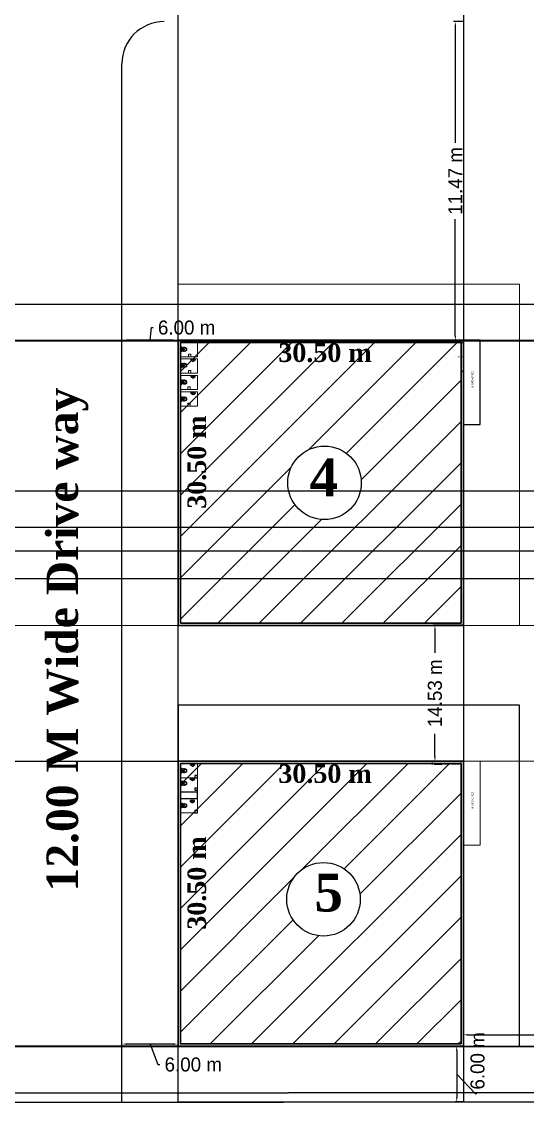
# Model space of a CAD drawing. Header units: metres. Extents: x 0 to 1012, y 0 to 496.
# Drawn here: x 158.6 to 212.7, y 140.7 to 256.3 of the extents above; entities that cross this region are included whole.
import ezdxf

# ---------------------------------------------------------------- set-up
doc = ezdxf.new("R2010")
doc.units = ezdxf.units.M
doc.header["$LTSCALE"] = 3.5
doc.header["$MEASUREMENT"] = 0
doc.layers.get('0').update_dxf_attribs({"linetype": 'CONTINUOUS'})
doc.layers.get('DEFPOINTS').update_dxf_attribs({"linetype": 'CONTINUOUS'})
for name, color, linetype, lineweight in [('AS_AT_SITE', 6, 'CONTINUOUS', 0), ('BLK_3_LVL_0_REAR_SETBACK', 11, 'CONTINUOUS', 0), ('BLK_4_COVERED_AREA', 1, 'CONTINUOUS', 0), ('BLK_4_FLR_0_CARPET_AREA', 1, 'CONTINUOUS', 0), ('BLK_4_FLR_0_WASH', 1, 'CONTINUOUS', 0), ('BLK_4_FLR_0_WATER_CLOSET', 2, 'CONTINUOUS', 0), ('BLK_4_INTERNAL_VEHICULAR_ACCESS', 2, 'CONTINUOUS', 0), ('BLK_4_LVL_0_FRONT_SETBACK', 2, 'CONTINUOUS', 0), ('BLK_4_LVL_0_REAR_SETBACK', 11, 'CONTINUOUS', 0), ('BLK_5_COVERED_AREA', 140, 'CONTINUOUS', 0), ('BLK_5_DA_RAMP_1', 1, 'CONTINUOUS', 0), ('BLK_5_FLR_0_CARPET_AREA', 14, 'CONTINUOUS', 0), ('BLK_5_FLR_0_EXIT_WIDTH_DOOR', 1, 'CONTINUOUS', 0), ('BLK_5_FLR_0_ROOF_AREA', 54, 'CONTINUOUS', 0), ('BLK_5_FLR_0_WATER_CLOSET', 1, 'CONTINUOUS', 0), ('BLK_5_LVL_0_BLDG_FOOT_PRINT', 1, 'CONTINUOUS', 0), ('BLK_5_LVL_0_FRONT_SETBACK', 161, 'CONTINUOUS', 0), ('BLK_5_LVL_0_SIDE_SETBACK1', 161, 'CONTINUOUS', 0)]:
    doc.layers.add(name, color=color, linetype=linetype, lineweight=lineweight)
for name, color, linetype in [('BLK_1_LVL_0_REAR_SETBACK', 11, 'CONTINUOUS'), ('BLK_2_LVL_0_REAR_SETBACK', 11, 'CONTINUOUS'), ('BLK_4_DA_RAMP_1', 117, 'CONTINUOUS'), ('BLK_4_FLR_0_BLT_UP_AREA', 140, 'CONTINUOUS'), ('BLK_4_FLR_0_EXIT_WIDTH_DOOR', 10, 'CONTINUOUS'), ('BLK_4_FLR_0_REGULAR_ROOM_1', 2, 'CONTINUOUS'), ('BLK_4_FLR_0_ROOF_AREA', 2, 'CONTINUOUS'), ('BLK_4_LVL_0_BLDG_FOOT_PRINT', 10, 'CONTINUOUS'), ('BLK_4_LVL_0_SIDE_SETBACK1', 171, 'CONTINUOUS'), ('BLK_4_LVL_0_SIDE_SETBACK2', 102, 'CONTINUOUS'), ('BLK_5_FLR_0_BLT_UP_AREA', 46, 'CONTINUOUS'), ('BLK_5_FLR_0_REGULAR_ROOM_1', 4, 'CONTINUOUS'), ('BLK_5_FLR_0_URINAL', 7, 'CONTINUOUS'), ('BLK_5_FLR_0_WASH', 45, 'CONTINUOUS'), ('BLK_5_INTERNAL_VEHICULAR_ACCESS', 235, 'CONTINUOUS'), ('BLK_5_LVL_0_REAR_SETBACK', 54, 'CONTINUOUS'), ('BLK_5_LVL_0_SIDE_SETBACK2', 2, 'CONTINUOUS'), ('BLK_6_LVL_0_FRONT_SETBACK', 2, 'CONTINUOUS'), ('BLK_7_LVL_0_FRONT_SETBACK', 2, 'CONTINUOUS'), ('BLK_8_LVL_0_FRONT_SETBACK', 2, 'CONTINUOUS'), ('DISTANCE_BLK', 238, 'CONTINUOUS'), ('FURN', 35, 'CONTINUOUS'), ('PLOT_BOUNDARY', 70, 'CONTINUOUS'), ('RWH', 130, 'CONTINUOUS'), ('sanitary', 42, 'CONTINUOUS'), ('SUPER_IMPOSED', 5, 'CONTINUOUS')]:
    doc.layers.add(name, color=color, linetype=linetype)
doc.styles.add('RomanS', font='romans.shx')
doc.dimstyles.get("Standard").update_dxf_attribs({"dimtxt": 0.18, "dimasz": 0.18, "dimexe": 0.18, "dimexo": 0.0625, "dimgap": 0.09, "dimtad": 0, "dimtih": 1, "dimtoh": 1, "dimdec": 4, "dimzin": 0, "dimdsep": 46, "dimtxsty": 'Standard', "dimcen": 0.09, "dimadec": 0, "dimazin": 0, "dimtfac": 1, "dimtdec": 4, "dimtofl": 0, "dimtmove": 0, "dimatfit": 3, "dimfxl": 0, "dimtolj": 1, "dimtzin": 0, "dimarcsym": 0})

# ---------------------------------------------------------------- blocks, each defined once
blk = doc.blocks.new('*D188')
at = {"color": 0, "lineweight": -2}
for p, q in [((169.31, 146.73), (169.31, 147.08)), ((174.81, 146.9), (169.81, 146.9)), ((172.31, 146.9), (173.16, 144.71)), ((175.31, 146.73), (175.31, 147.08)), ((173.16, 144.71), (173.34, 144.71))]:
    blk.add_line(p, q, dxfattribs=at)
at = {"color": 0}
for points in [[(169.81, 146.98), (169.81, 146.81), (169.31, 146.9)], [(174.81, 146.98), (174.81, 146.81), (175.31, 146.9)]]:
    blk.add_solid(points, dxfattribs=at)
at = {"layer": 'DEFPOINTS', "color": 0}
for p in [(169.31, 146.9), (169.31, 146.66), (175.31, 146.66)]:
    blk.add_point(p, dxfattribs=at)
at = {"color": 0, "insert": (176.93, 144.71), "char_height": 1.5, "attachment_point": 5}
blk.add_mtext('\\A1;6.00 m ', dxfattribs=at)
blk = doc.blocks.new('*D189')
at = {"color": 0, "lineweight": -2}
for p, q in [((205.75, 146.66), (204.92, 146.66)), ((205.1, 146.16), (205.1, 141.21)), ((205.1, 143.68), (207.06, 141.6)), ((207.06, 141.6), (207.24, 141.6)), ((205.75, 140.71), (204.92, 140.71))]:
    blk.add_line(p, q, dxfattribs=at)
at = {"color": 0}
for points in [[(205.02, 146.16), (205.19, 146.16), (205.1, 146.66)], [(205.02, 141.21), (205.19, 141.21), (205.1, 140.71)]]:
    blk.add_solid(points, dxfattribs=at)
at = {"layer": 'DEFPOINTS', "color": 0}
for p in [(205.81, 146.66), (205.1, 140.71), (205.81, 140.71)]:
    blk.add_point(p, dxfattribs=at)
at = {"color": 0, "insert": (207.33, 145.1), "char_height": 1.5, "attachment_point": 5, "rotation": 90}
blk.add_mtext('\\A1;6.00 m', dxfattribs=at)
blk = doc.blocks.new('*D190')
at = {"color": 0, "lineweight": -2}
for p, q in [((205.81, 146.73), (205.81, 148.07)), ((232.31, 146.73), (232.31, 148.07)), ((206.31, 147.89), (214.6, 147.89)), ((231.81, 147.89), (223.53, 147.89))]:
    blk.add_line(p, q, dxfattribs=at)
at = {"color": 0}
for points in [[(206.31, 147.98), (206.31, 147.81), (205.81, 147.89)], [(231.81, 147.98), (231.81, 147.81), (232.31, 147.89)]]:
    blk.add_solid(points, dxfattribs=at)
at = {"layer": 'DEFPOINTS', "color": 0}
for p in [(232.31, 147.89), (205.81, 146.66), (232.31, 146.66)]:
    blk.add_point(p, dxfattribs=at)
at = {"color": 0, "insert": (219.06, 147.89), "char_height": 1.5, "attachment_point": 5}
blk.add_mtext('\\A1;26.50 m', dxfattribs=at)
blk = doc.blocks.new('*D196')
at = {"color": 0, "lineweight": -2}
for p, q in [((205.75, 256.29), (204.77, 256.29)), ((204.95, 255.79), (204.95, 243.33)), ((204.95, 222.7), (204.95, 235.15)), ((205.75, 222.2), (204.77, 222.2))]:
    blk.add_line(p, q, dxfattribs=at)
at = {"color": 0}
for points in [[(204.87, 255.79), (205.04, 255.79), (204.95, 256.29)], [(204.87, 222.7), (205.04, 222.7), (204.95, 222.2)]]:
    blk.add_solid(points, dxfattribs=at)
at = {"layer": 'DEFPOINTS', "color": 0}
for p in [(204.95, 256.29), (205.81, 256.29), (205.81, 222.2)]:
    blk.add_point(p, dxfattribs=at)
at = {"color": 0, "insert": (204.95, 239.24), "char_height": 1.5, "attachment_point": 5, "rotation": 90}
blk.add_mtext('\\A1;11.47 m', dxfattribs=at)
blk = doc.blocks.new('*D197')
at = {"color": 0, "lineweight": -2}
for p, q in [((172.31, 222.2), (172.45, 223.55)), ((172.45, 223.55), (172.63, 223.55)), ((169.31, 222.26), (169.31, 222.38)), ((174.81, 222.2), (169.81, 222.2)), ((175.31, 222.26), (175.31, 222.38))]:
    blk.add_line(p, q, dxfattribs=at)
at = {"color": 0}
for points in [[(169.81, 222.28), (169.81, 222.11), (169.31, 222.2)], [(174.81, 222.28), (174.81, 222.11), (175.31, 222.2)]]:
    blk.add_solid(points, dxfattribs=at)
at = {"layer": 'DEFPOINTS', "color": 0}
for p in [(169.31, 222.2), (169.31, 222.2), (175.31, 222.2)]:
    blk.add_point(p, dxfattribs=at)
at = {"color": 0, "insert": (176.22, 223.55), "char_height": 1.5, "attachment_point": 5}
blk.add_mtext('\\A1;6.00 m', dxfattribs=at)
blk = doc.blocks.new('*D198')
at = {"color": 0, "lineweight": -2}
for p, q in [((205.75, 191.7), (202.59, 191.7)), ((202.77, 191.2), (202.77, 188.77)), ((202.77, 177.66), (202.77, 180.09)), ((205.75, 177.16), (202.59, 177.16))]:
    blk.add_line(p, q, dxfattribs=at)
at = {"color": 0}
for points in [[(202.69, 191.2), (202.86, 191.2), (202.77, 191.7)], [(202.69, 177.66), (202.86, 177.66), (202.77, 177.16)]]:
    blk.add_solid(points, dxfattribs=at)
at = {"layer": 'DEFPOINTS', "color": 0}
for p in [(205.81, 191.7), (202.77, 177.16), (205.81, 177.16)]:
    blk.add_point(p, dxfattribs=at)
at = {"color": 0, "insert": (202.77, 184.43), "char_height": 1.5, "attachment_point": 5, "rotation": 90}
blk.add_mtext('\\A1;14.53 m', dxfattribs=at)
blk = doc.blocks.new('EWC1')
at = {"layer": 'sanitary'}
for p, q in [((-225, 19), (-225, 106)), ((205, 0), (-205, 0)), ((142, 179), (-142, 179)), ((134, 281), (-138, 281)), ((-51, 179), (-51, 141)), ((51, 179), (51, 141)), ((225, 19), (225, 106))]:
    blk.add_line(p, q, dxfattribs=at)
blk.add_circle((1, 346), 51.1, dxfattribs=at)
for centre, radius, start, end in [((-208, 110), 46.9, 26.49391, 159.61924), ((-218, 104), 40.7, 36.80119, 146.66254), ((-205, 106), 19.2, 99.04651, 180), ((-205, 19), 19.2, 180, 270), ((0, -1184), 1326, 80.95349, 99.04651), ((201, 369), 402, 139.22663, 206.51097), ((211, 365), 374, 139.99909, 190.53839), ((-142, 198), 19.2, 207.70762, 270), ((-138, 300), 19.2, 191.16611, 270), ((-4, 540), 134, 42.67226, 137.32774), ((-4, 540), 96.2, 42.67226, 137.32774), ((-231, 356), 388, 351.27415, 40.00869), ((-220, 360), 416, 335.87402, 40.77042), ((134, 300), 19.2, 270, 350.77157), ((142, 198), 19.2, 270, 334.78986), ((205, 19), 19.2, 270, 0), ((205, 106), 19.2, 0, 80.95349)]:
    blk.add_arc(centre, radius, start, end, dxfattribs=at)
blk = doc.blocks.new('UR1')
at = {"layer": 'sanitary', "color": 56, "linetype": 'Continuous'}
for p, q in [((0, -231), (0, 231)), ((153, 231), (0, 231)), ((107, -186), (107, 185)), ((107, 185), (159, 185)), ((159, 138), (246, 63)), ((153, -231), (0, -231)), ((159, -186), (107, -186)), ((159, -138), (246, -63))]:
    blk.add_line(p, q, dxfattribs=at)
for points in [[(159, 186, 0.7551923), (159, 138)], [(159, 186, 0.8727624), (153, 231)], [(247, -63, 0.5703641), (247, 63)], [(159, -138, 0.7551923), (159, -185)], [(153, -231, 0.8727624), (159, -185)]]:
    blk.add_lwpolyline(points, format="xyb", dxfattribs=at)
blk = doc.blocks.new('*D98')
at = {"layer": 'BLK_4_FLR_0_EXIT_WIDTH_DOOR', "color": 0, "lineweight": -2}
for p, q in [((205.51, 221.95), (205.74, 221.95)), ((205.56, 221.77), (205.56, 220.6)), ((205.56, 219.08), (205.56, 220.24)), ((205.51, 218.9), (205.74, 218.9))]:
    blk.add_line(p, q, dxfattribs=at)
at = {"layer": 'BLK_4_FLR_0_EXIT_WIDTH_DOOR', "color": 0}
for points in [[(205.53, 221.77), (205.59, 221.77), (205.56, 221.95)], [(205.53, 219.08), (205.59, 219.08), (205.56, 218.9)]]:
    blk.add_solid(points, dxfattribs=at)
at = {"layer": 'DEFPOINTS', "color": 0}
for p in [(205.45, 221.95), (205.56, 221.95), (205.44, 218.9)]:
    blk.add_point(p, dxfattribs=at)
at = {"layer": 'BLK_4_FLR_0_EXIT_WIDTH_DOOR', "color": 0, "lineweight": 30, "insert": (205.56, 220.42), "char_height": 0.18, "attachment_point": 5}
blk.add_mtext('\\A1;3.0500', dxfattribs=at)
blk = doc.blocks.new('*D99')
at = {"layer": 'BLK_5_FLR_0_EXIT_WIDTH_DOOR', "color": 0, "lineweight": -2}
for p, q in [((202.51, 176.8), (202.51, 177.03)), ((205.56, 176.8), (205.56, 177.03)), ((202.69, 176.85), (203.54, 176.85)), ((205.38, 176.85), (204.53, 176.85))]:
    blk.add_line(p, q, dxfattribs=at)
at = {"layer": 'BLK_5_FLR_0_EXIT_WIDTH_DOOR', "color": 0}
for points in [[(202.69, 176.88), (202.69, 176.82), (202.51, 176.85)], [(205.38, 176.88), (205.38, 176.82), (205.56, 176.85)]]:
    blk.add_solid(points, dxfattribs=at)
at = {"layer": 'DEFPOINTS', "color": 0}
for p in [(202.51, 176.85), (202.51, 176.74), (205.56, 176.73)]:
    blk.add_point(p, dxfattribs=at)
at = {"layer": 'BLK_5_FLR_0_EXIT_WIDTH_DOOR', "color": 0, "lineweight": 30, "insert": (204.04, 176.85), "char_height": 0.18, "attachment_point": 5}
blk.add_mtext('\\A1;3.0500', dxfattribs=at)

msp = doc.modelspace()

# ---------------------------------------------------------------- hatches: boundary and pattern name
h = msp.add_hatch()
h.set_pattern_fill('ANSI31', color=256, scale=25)
h.set_pattern_definition([(45, (-32481.372, 46996.546), (-2.20970869, 2.20970869), [])])
h.paths.add_polyline_path([(65.29074, 225.83359), (43.25074, 225.83359), (43.25074, 206.29359), (65.29074, 206.29359)])
h.paths.add_polyline_path([(87.56074, 225.83359), (65.52074, 225.83359), (65.52074, 206.29359), (87.56074, 206.29359)])
h.paths.add_polyline_path([(109.83074, 225.83359), (87.79074, 225.83359), (87.79074, 206.29359), (109.83074, 206.29359)])
h.paths.add_polyline_path([(127.60074, 225.83359), (110.06074, 225.83359), (110.06074, 206.29359), (127.60074, 206.29359)])
h.paths.add_polyline_path([(108.79074, 196.43359), (89.25074, 196.43359), (89.25074, 146.89359), (108.79074, 146.89359)])
h.paths.add_polyline_path([(133.56074, 196.43359), (109.02074, 196.43359), (109.02074, 146.89359), (133.56074, 146.89359)])
h.paths.add_polyline_path([(82.79074, 199.43359), (43.25074, 199.43359), (43.25074, 146.89359), (82.79074, 146.89359)])
h.paths.add_polyline_path([(151.08074, 183.43359), (133.79074, 183.43359), (133.79074, 146.89359), (151.08074, 146.89359)])
h.paths.add_polyline_path([(205.56074, 176.91359), (175.56074, 176.91359), (175.56074, 146.91359), (205.56074, 146.91359)])
h.paths.add_polyline_path([(194.79089, 162.39216, -1), (186.92475, 162.39216, -1)], flags=16)
h.paths.add_polyline_path([(194.89677, 206.94592, 1), (187.03063, 206.94592, 1)], flags=0)
h.paths.add_polyline_path([(251.49364, 161.91359, 1), (243.62751, 161.91359, 1)])
h.paths.add_polyline_path([(205.56074, 221.94592), (175.56074, 221.94592), (175.56074, 191.94592), (205.56074, 191.94592)])
h.paths.add_polyline_path([(187.03063, 206.94592, -1), (194.89677, 206.94592, -1)], flags=16)
h.paths.add_polyline_path([(79.01667, 210.97474), (88.36145, 210.97474), (88.36145, 219.63219), (79.01667, 219.63219)], flags=9)
h.paths.add_polyline_path([(115.20222, 168.08005), (124.547, 168.08005), (124.547, 176.7375), (115.20222, 176.7375)], flags=24)
h.paths.add_polyline_path([(58.94731, 172.18605), (67.96159, 172.18605), (67.96159, 180.8435), (58.94731, 180.8435)], flags=24)
h.paths.add_polyline_path([(188.66768, 158.78081), (193.68666, 158.78081), (193.68666, 167.43826), (188.66768, 167.43826)], flags=24)
h.paths.add_polyline_path([(188.20438, 203.17902), (193.22337, 203.17902), (193.22337, 211.83648), (188.20438, 211.83648)], flags=24)
h.paths.add_polyline_path([(245.26368, 157.63635), (250.28266, 157.63635), (250.28266, 166.2938), (245.26368, 166.2938)], flags=9)

# ---------------------------------------------------------------- linework, layer by layer
msp.add_line((169.31074, 140.69592), (169.31074, 251.7867))
for points in [[(40.02074, 140.66359), (37.98413, 299.42752), (35.58691, 335.9418), (52.6248, 367.42752), (120.26985, 360.52046), (151.33301, 366.32043), (151.38456, 374.32027), (352.92434, 369.39324), (373.78769, 333.6346), (433.60564, 333.6346), (433.60564, 327.6346), (513.08975, 298.48862), (504.54089, 226.99794), (513.31961, 227.6095), (527.23118, 217.49474), (479.65809, 140.7735), (40.02074, 140.66359)], [(205.81074, 191.69592), (175.31074, 191.69592), (175.31074, 222.19592), (205.81074, 222.19592)], [(205.81074, 191.69592), (175.31074, 191.69592), (175.31074, 222.19592), (205.81074, 222.19592)], [(205.56074, 191.94592), (175.56074, 191.94592), (175.56074, 221.94592), (205.56074, 221.94592)], [(205.81074, 146.66359), (175.31074, 146.66359), (175.31074, 177.16359), (205.81074, 177.16359)], [(205.81074, 146.66359), (175.31074, 146.66359), (175.31074, 177.16359), (205.81074, 177.16359)], [(205.56074, 146.91359), (175.56074, 146.91359), (175.56074, 176.91359), (205.56074, 176.91359)]]:
    msp.add_lwpolyline(points, close=True)
for points in [[(503.5253, 226.92719), (504.54089, 226.99794), (513.31961, 227.6095), (527.23118, 217.49474), (479.65809, 140.7735), (40.02074, 140.66359), (37.98413, 299.42752), (35.58691, 335.9418), (52.6248, 367.42752), (120.26985, 360.52046), (151.33301, 366.32043), (151.38456, 374.32027), (352.92434, 369.39324), (373.78769, 333.6346), (433.60564, 333.6346), (433.60564, 327.6346), (513.08975, 298.48862), (510.18508, 298.48862), (432.60564, 326.93618), (432.60564, 332.6346), (373.21337, 332.6346), (352.34189, 368.40718)], [(503.5253, 226.92719), (503.40442, 225.91634), (513.02597, 226.58662), (525.89175, 217.23223), (479.10143, 141.77336), (41.00799, 141.66384), (38.98371, 299.46672), (36.60365, 335.71953), (53.18682, 366.36493), (120.31168, 359.51099), (152.32767, 365.48887), (152.37798, 373.29568), (352.34189, 368.40718), (373.21337, 332.6346), (432.60564, 332.6346), (432.60564, 326.93618), (510.18508, 298.48862)], [(352.34189, 368.40718), (152.37798, 373.29568), (152.32767, 365.48887), (120.31168, 359.51099), (53.18682, 366.36493), (36.60365, 335.71953), (38.98371, 299.46672), (41.00799, 141.66384), (479.10143, 141.77336), (525.89175, 217.23223), (513.02597, 226.58662), (503.40442, 225.91634), (503.5253, 226.92719), (504.54089, 226.99794)]]:
    msp.add_lwpolyline(points)
for centre in [(190.9637, 206.94592), (190.85782, 162.39216)]:
    msp.add_circle(centre, 3.93307)
msp.add_arc((173.81074, 251.7867), 4.5, 90, 180)
at = {"layer": 'AS_AT_SITE', "color": 6, "ltscale": 0.5}
msp.add_lwpolyline([(35.58691, 335.9418), (52.6248, 367.42752), (120.26985, 360.52046), (151.33301, 366.32043), (151.38456, 374.32027), (352.92434, 369.39324), (373.78769, 333.6346), (433.60564, 333.6346), (433.60564, 327.6346), (513.08975, 298.48862), (504.54089, 226.99794), (513.31961, 227.6095), (527.23118, 217.49474), (479.65809, 140.7735), (40.02074, 140.66359), (37.98413, 299.42752), (35.58691, 335.9418)], close=True, dxfattribs=at)
at = {"layer": 'BLK_1_LVL_0_REAR_SETBACK', "color": 11, "ltscale": 400}
msp.add_lwpolyline([(322.31074, 222.11397), (38.9759, 222.11397), (39.94415, 146.63397), (322.31074, 146.63397), (322.31074, 222.11397)], close=True, dxfattribs=at)
at = {"layer": 'BLK_2_LVL_0_REAR_SETBACK', "color": 11, "ltscale": 400}
msp.add_lwpolyline([(272.31074, 202.16359), (39.23182, 202.16359), (39.94377, 146.66359), (272.31074, 146.66359), (272.31074, 202.16359)], close=True, dxfattribs=at)
at = {"layer": 'BLK_3_LVL_0_REAR_SETBACK', "ltscale": 400}
msp.add_lwpolyline([(232.31058, 146.66359), (39.94377, 146.66359), (39.55252, 177.16359), (232.31058, 177.16359), (232.31058, 146.66359)], close=True, dxfattribs=at)
at = {"layer": 'BLK_4_COVERED_AREA', "color": 140, "ltscale": 400}
msp.add_lwpolyline([(175.31074, 222.19592), (205.81074, 222.19592), (205.81074, 191.69592), (175.31074, 191.69592)], close=True, dxfattribs=at)
at = {"layer": 'BLK_4_DA_RAMP_1', "color": 1}
msp.add_lwpolyline([(207.61074, 222.19592), (205.81074, 222.19592), (205.81074, 213.19592), (207.61074, 213.19592)], close=True, dxfattribs=at)
at = {"layer": 'BLK_4_FLR_0_BLT_UP_AREA', "color": 45, "lineweight": 30, "ltscale": 400}
msp.add_lwpolyline([(175.31074, 222.19592), (205.81074, 222.19592), (205.81074, 191.69592), (175.31074, 191.69592)], close=True, dxfattribs=at)
at = {"layer": 'BLK_4_FLR_0_CARPET_AREA', "color": 45, "lineweight": 30, "ltscale": 400}
msp.add_lwpolyline([(205.56074, 191.94592), (175.56074, 191.94592), (175.56074, 221.94592), (205.56074, 221.94592)], close=True, dxfattribs=at)
at = {"layer": 'BLK_4_FLR_0_REGULAR_ROOM_1', "color": 4, "ltscale": 400}
msp.add_lwpolyline([(205.56074, 191.94592), (175.56074, 191.94592), (175.56074, 221.94592), (205.56074, 221.94592)], close=True, dxfattribs=at)
at = {"layer": 'BLK_4_FLR_0_ROOF_AREA', "color": 54, "ltscale": 400}
msp.add_lwpolyline([(175.31074, 222.19592), (205.81074, 222.19592), (205.81074, 191.69592), (175.31074, 191.69592)], close=True, dxfattribs=at)
at = {"layer": 'BLK_4_FLR_0_WASH', "color": 60}
for points in [[(176.67059, 220.42043), (176.67059, 220.72043), (176.4256, 220.72043), (176.4256, 220.42043)], [(176.67059, 218.66909), (176.67059, 218.96909), (176.4256, 218.96909), (176.4256, 218.66909)], [(176.59769, 216.91638), (176.59769, 217.21638), (176.3527, 217.21638), (176.3527, 216.91638)], [(176.59769, 215.16366), (176.59769, 215.46366), (176.3527, 215.46366), (176.3527, 215.16366)]]:
    msp.add_lwpolyline(points, close=True, dxfattribs=at)
at = {"layer": 'BLK_4_FLR_0_WATER_CLOSET', "color": 1, "ltscale": 400}
msp.add_lwpolyline([(175.56074, 221.94453), (177.38966, 221.94453), (177.38966, 220.42043), (175.56074, 220.42043)], close=True, dxfattribs=at)
at = {"layer": 'BLK_4_FLR_0_WATER_CLOSET', "color": 213, "ltscale": 400}
for points in [[(175.55935, 220.1932), (177.38828, 220.1932), (177.38828, 218.66909), (175.55935, 218.66909)], [(175.56074, 216.68776), (177.38966, 216.68776), (177.38966, 215.16366), (175.56074, 215.16366)]]:
    msp.add_lwpolyline(points, close=True, dxfattribs=at)
at = {"layer": 'BLK_4_FLR_0_WATER_CLOSET', "color": 2, "ltscale": 400}
msp.add_lwpolyline([(175.56074, 218.44048), (177.38966, 218.44048), (177.38966, 216.91638), (175.56074, 216.91638)], close=True, dxfattribs=at)
at = {"layer": 'BLK_4_INTERNAL_VEHICULAR_ACCESS', "ltscale": 400}
msp.add_lwpolyline([(205.81074, 191.69592), (211.81074, 191.69592), (211.81074, 222.19592), (211.81074, 228.19592), (175.31074, 228.19592), (175.31074, 222.19592), (205.81074, 222.19592), (205.81074, 191.69592)], close=True, dxfattribs=at)
at = {"layer": 'BLK_4_LVL_0_BLDG_FOOT_PRINT'}
msp.add_lwpolyline([(175.31074, 222.19592), (205.81074, 222.19592), (205.81074, 191.69592), (175.31074, 191.69592)], close=True, dxfattribs=at)
at = {"layer": 'BLK_4_LVL_0_FRONT_SETBACK', "color": 2, "ltscale": 400}
msp.add_lwpolyline([(205.81074, 222.19592), (520.76531, 222.19592), (527.23118, 217.49474), (511.23391, 191.69592), (205.81074, 191.69592), (205.81074, 222.19592)], close=True, dxfattribs=at)
at = {"layer": 'BLK_4_LVL_0_REAR_SETBACK', "color": 11, "ltscale": 400}
msp.add_lwpolyline([(175.31074, 191.69592), (39.3661, 191.69592), (38.97485, 222.19592), (175.31074, 222.19592), (175.31074, 191.69592)], close=True, dxfattribs=at)
at = {"layer": 'BLK_4_LVL_0_SIDE_SETBACK1', "color": 171, "ltscale": 400}
msp.add_lwpolyline([(175.31074, 191.69592), (205.81074, 191.69592), (205.81074, 140.70504), (175.31074, 140.69742), (175.31074, 191.69592)], close=True, dxfattribs=at)
at = {"layer": 'BLK_4_LVL_0_SIDE_SETBACK2', "color": 102, "ltscale": 400}
msp.add_lwpolyline([(175.31074, 222.19592), (175.33731, 373.7347), (205.81074, 372.98972), (205.81074, 222.19592), (175.31074, 222.19592)], close=True, dxfattribs=at)
at = {"layer": 'BLK_5_COVERED_AREA', "color": 140}
msp.add_lwpolyline([(205.81074, 146.66359), (175.31074, 146.66359), (175.31074, 177.16359), (205.81074, 177.16359)], close=True, dxfattribs=at)
at = {"layer": 'BLK_5_DA_RAMP_1', "color": 1}
msp.add_lwpolyline([(207.61074, 177.16359), (205.81074, 177.16359), (205.81074, 168.16359), (207.61074, 168.16359)], close=True, dxfattribs=at)
at = {"layer": 'BLK_5_FLR_0_BLT_UP_AREA', "color": 45, "lineweight": 30}
msp.add_lwpolyline([(205.81074, 146.66359), (175.31074, 146.66359), (175.31074, 177.16359), (205.81074, 177.16359)], close=True, dxfattribs=at)
at = {"layer": 'BLK_5_FLR_0_CARPET_AREA', "color": 45, "lineweight": 30}
msp.add_lwpolyline([(205.56074, 146.91359), (175.56074, 146.91359), (175.56074, 176.91359), (205.56074, 176.91359)], close=True, dxfattribs=at)
at = {"layer": 'BLK_5_FLR_0_REGULAR_ROOM_1', "color": 4}
msp.add_lwpolyline([(205.56074, 146.91359), (175.56074, 146.91359), (175.56074, 176.91359), (205.56074, 176.91359)], close=True, dxfattribs=at)
at = {"layer": 'BLK_5_FLR_0_ROOF_AREA', "color": 54, "lineweight": 30}
msp.add_lwpolyline([(205.81074, 146.66359), (175.31074, 146.66359), (175.31074, 177.16359), (205.81074, 177.16359)], close=True, dxfattribs=at)
at = {"layer": 'BLK_5_FLR_0_URINAL', "color": 235, "ltscale": 400}
msp.add_lwpolyline([(175.56074, 173.86539), (175.56074, 173.17649), (177.38966, 173.17649), (177.38966, 173.86539)], close=True, dxfattribs=at)
at = {"layer": 'BLK_5_FLR_0_WASH', "color": 60}
for points in [[(177.08966, 175.38949), (177.38966, 175.38949), (177.38966, 175.63448), (177.08966, 175.63448)], [(177.08966, 174.04909), (177.38966, 174.04909), (177.38966, 174.29408), (177.08966, 174.29408)], [(177.08966, 171.65738), (177.38966, 171.65738), (177.38966, 171.90238), (177.08966, 171.90238)]]:
    msp.add_lwpolyline(points, close=True, dxfattribs=at)
at = {"layer": 'BLK_5_FLR_0_WATER_CLOSET', "color": 213, "ltscale": 400}
msp.add_lwpolyline([(177.38966, 176.91359), (177.38966, 175.38949), (175.56074, 175.38949), (175.56074, 176.91359)], close=True, dxfattribs=at)
at = {"layer": 'BLK_5_FLR_0_WATER_CLOSET', "color": 2, "ltscale": 400}
msp.add_lwpolyline([(175.56074, 173.86539), (175.56074, 175.38949), (177.38966, 175.38949), (177.38966, 173.86539)], close=True, dxfattribs=at)
at = {"layer": 'BLK_5_FLR_0_WATER_CLOSET', "color": 1, "ltscale": 400}
msp.add_lwpolyline([(177.38966, 173.17649), (177.38966, 171.65239), (175.56074, 171.65239), (175.56074, 173.17649)], close=True, dxfattribs=at)
at = {"layer": 'BLK_5_INTERNAL_VEHICULAR_ACCESS', "ltscale": 400}
msp.add_lwpolyline([(205.81074, 146.66359), (211.81074, 146.66359), (211.81074, 177.16359), (211.81074, 183.16359), (175.31074, 183.16359), (175.31074, 177.16359), (205.81074, 177.16359), (205.81074, 146.66359)], close=True, dxfattribs=at)
at = {"layer": 'BLK_5_LVL_0_BLDG_FOOT_PRINT'}
msp.add_lwpolyline([(175.31074, 177.16359), (205.81074, 177.16359), (205.81074, 146.66359), (175.31074, 146.66359)], close=True, dxfattribs=at)
at = {"layer": 'BLK_5_LVL_0_FRONT_SETBACK', "color": 2, "ltscale": 400}
msp.add_lwpolyline([(262.81058, 177.16359), (502.22275, 177.16359), (483.3104, 146.66359), (205.81074, 146.66359), (205.81074, 177.16359)], close=True, dxfattribs=at)
at = {"layer": 'BLK_5_LVL_0_REAR_SETBACK', "color": 11}
msp.add_lwpolyline([(39.55252, 177.16359), (175.31074, 177.16359), (175.31074, 146.66359), (39.94377, 146.66359), (39.55252, 177.16359)], close=True, dxfattribs=at)
at = {"layer": 'BLK_5_LVL_0_SIDE_SETBACK1', "color": 171, "ltscale": 400}
msp.add_lwpolyline([(175.31074, 146.66359), (175.31223, 140.69742), (205.81074, 140.70504), (205.81074, 146.66359), (175.31074, 146.66359)], close=True, dxfattribs=at)
at = {"layer": 'BLK_5_LVL_0_SIDE_SETBACK2', "color": 102, "ltscale": 400}
msp.add_lwpolyline([(175.31074, 177.16359), (175.31074, 373.73535), (205.81074, 372.98972), (205.81074, 177.16359), (175.31074, 177.16359)], close=True, dxfattribs=at)
at = {"layer": 'BLK_6_LVL_0_FRONT_SETBACK', "color": 2}
msp.add_lwpolyline([(135.04074, 196.66359), (135.04074, 183.66359), (152.56074, 183.66359), (152.56074, 146.66359), (483.3104, 146.66359), (514.31426, 196.66359), (133.79074, 196.66359)], close=True, dxfattribs=at)
at = {"layer": 'BLK_7_LVL_0_FRONT_SETBACK', "color": 2}
msp.add_lwpolyline([(83.02074, 199.66359), (516.17449, 199.66359), (483.29203, 146.63397), (83.02074, 146.66359), (83.02074, 199.66359)], close=True, dxfattribs=at)
at = {"layer": 'BLK_8_LVL_0_FRONT_SETBACK', "color": 2}
msp.add_lwpolyline([(127.83074, 226.06359), (515.44581, 226.06359), (527.23118, 217.49474), (520.14298, 206.06359), (127.83074, 206.06359), (127.83074, 226.06359)], close=True, dxfattribs=at)
at = {"layer": 'DISTANCE_BLK', "color": 238, "ltscale": 400}
msp.add_lwpolyline([(175.31074, 222.19592), (205.81074, 222.19592), (205.81074, 191.69592), (175.31074, 191.69592)], close=True, dxfattribs=at)
at = {"layer": 'DISTANCE_BLK', "color": 238, "lineweight": 30}
msp.add_lwpolyline([(205.81074, 146.66359), (175.31074, 146.66359), (175.31074, 177.16359), (205.81074, 177.16359)], close=True, dxfattribs=at)
at = {"layer": 'PLOT_BOUNDARY'}
msp.add_lwpolyline([(35.58691, 335.9418), (52.6248, 367.42752), (120.26985, 360.52046), (151.33301, 366.32043), (151.38456, 374.32027), (352.92434, 369.39324), (373.78769, 333.6346), (433.60564, 333.6346), (433.60564, 327.6346), (513.08975, 298.48862), (504.54089, 226.99794), (513.31961, 227.6095), (527.23118, 217.49474), (479.65809, 140.7735), (40.02074, 140.66359), (37.98413, 299.42752), (35.58691, 335.9418)], close=True, dxfattribs=at)
at = {"layer": 'PLOT_BOUNDARY', "color": 6, "ltscale": 0.5}
msp.add_lwpolyline([(35.58691, 335.9418), (52.6248, 367.42752), (120.26985, 360.52046), (151.33301, 366.32043), (151.38456, 374.32027), (352.92434, 369.39324), (373.78769, 333.6346), (433.60564, 333.6346), (433.60564, 327.6346), (513.08975, 298.48862), (504.54089, 226.99794), (513.31961, 227.6095), (527.23118, 217.49474), (479.65809, 140.7735), (40.02074, 140.66359), (37.98413, 299.42752), (35.58691, 335.9418)], close=True, dxfattribs=at)
at = {"layer": 'PLOT_BOUNDARY', "color": 5, "ltscale": 0.5}
msp.add_lwpolyline([(35.58691, 335.9418), (52.6248, 367.42752), (120.26985, 360.52046), (151.33301, 366.32043), (151.38456, 374.32027), (352.92434, 369.39324), (373.78769, 333.6346), (433.60564, 333.6346), (433.60564, 327.6346), (513.08975, 298.48862), (504.54089, 226.99794), (513.31961, 227.6095), (527.23118, 217.49474), (479.65809, 140.7735), (40.02074, 140.66359), (37.98413, 299.42752), (35.58691, 335.9418)], close=True, dxfattribs=at)
at = {"layer": 'RWH', "ltscale": 400}
for points in [[(373.78769, 333.6346), (352.92434, 369.39324), (151.38456, 374.32027), (151.33301, 366.32043), (120.26985, 360.52046), (52.6248, 367.42752), (35.58691, 335.9418), (37.98413, 299.42752), (40.02074, 140.66359), (479.65809, 140.7735)], [(479.10143, 141.77336), (41.00799, 141.66384), (41.00799, 141.66384), (38.98371, 299.46672), (36.60365, 335.71953), (53.18682, 366.36493), (120.31168, 359.51099), (152.32767, 365.48887), (152.37798, 373.29568), (352.34189, 368.40718), (373.21337, 332.6346)]]:
    msp.add_lwpolyline(points, dxfattribs=at)
at = {"layer": 'SUPER_IMPOSED', "color": 5, "ltscale": 0.5}
msp.add_lwpolyline([(35.58691, 335.9418), (52.6248, 367.42752), (120.26985, 360.52046), (151.33301, 366.32043), (151.38456, 374.32027), (352.92434, 369.39324), (373.78769, 333.6346), (433.60564, 333.6346), (433.60564, 327.6346), (513.08975, 298.48862), (504.54089, 226.99794), (513.31961, 227.6095), (527.23118, 217.49474), (479.65809, 140.7735), (40.02074, 140.66359), (37.98413, 299.42752), (35.58691, 335.9418)], close=True, dxfattribs=at)

# ---------------------------------------------------------------- block references
at = {"layer": 'FURN', "xscale": -0.0009200000019723, "yscale": 0.0009199999989973, "zscale": 0.0009199999999255, "rotation": 90.74505362422698}
for p in [(176.92068, 220.18306), (176.92068, 218.39782), (176.92068, 216.63123), (176.86563, 176.86153), (176.85002, 175.33893), (176.85002, 172.95965)]:
    msp.add_blockref('UR1', p, dxfattribs=at)
at = {"layer": 'sanitary', "xscale": 0.0010000000018851, "yscale": 0.0010000000018851, "zscale": 0.0010000000018851, "rotation": 269.1615451353721}
for p in [(175.57105, 221.23012), (175.57105, 219.51021), (175.57105, 217.71936), (175.57105, 215.90846), (175.58433, 176.14554), (175.58433, 174.80514), (175.58433, 172.42586)]:
    msp.add_blockref('EWC1', p, dxfattribs=at)

# ---------------------------------------------------------------- texts
at = {"attachment_point": 1, "style": 'RomanS'}
for s, insert, char_height, width in [('{\\fTimes New Roman|b1|i0|c0|p18;30.50 m}', (186.02617, 221.86061), 1.9834924, 77.7282455), ('{\\fTimes New Roman|b1|i0|c0|p18;4}', (189.36554, 209.53465), 4.0479437, 158.6290724), ('{\\fTimes New Roman|b1|i0|c0|p18;30.50 m}', (186.02617, 176.82828), 1.9834924, 77.7282455), ('{\\fTimes New Roman|b1|i0|c0|p18;5}', (189.88148, 165.13643), 4.0479437, 158.6290724)]:
    msp.add_mtext(s, dxfattribs=dict(at, insert=insert, char_height=char_height, width=width))
at = {"attachment_point": 1, "rotation": 90, "style": 'RomanS'}
for s, insert, char_height, width in [('{\\fTimes New Roman|b1|i0|c0|p18;12.00 M Wide Drive way}', (161.23938, 163.21427), 3.3732864, 132.1908937), ('{\\fTimes New Roman|b1|i0|c0|p18;30.50 m}', (176.31387, 204.16738), 1.9834924, 77.7282455), ('{\\fTimes New Roman|b1|i0|c0|p18;30.50 m}', (176.31387, 159.13505), 1.9834924, 77.7282455)]:
    msp.add_mtext(s, dxfattribs=dict(at, insert=insert, char_height=char_height, width=width))
at = {"layer": 'BLK_4_DA_RAMP_1', "color": 1, "insert": (206.67728, 217.96744), "char_height": 0.2, "width": 2.4, "attachment_point": 2, "rotation": 90.5869979}
msp.add_mtext('SLOPE=1IN12', dxfattribs=at)
at = {"layer": 'BLK_5_DA_RAMP_1', "color": 1, "insert": (206.67728, 172.93512), "char_height": 0.2, "width": 2.4, "attachment_point": 2, "rotation": 90.5869979}
msp.add_mtext('SLOPE=1IN12', dxfattribs=at)

# ---------------------------------------------------------------- dimensions: what is measured, and where the dimension line sits
for base, p1, p2, text, picture, middle in [((204.95497, 256.2867), (205.81074, 222.19592), (205.81074, 256.2867), '11.47 m', '*D196', (204.95497, 239.24131)), ((202.77343, 177.16359), (205.81074, 191.69592), (205.81074, 177.16359), '14.53 m', '*D198', (202.77343, 184.42975))]:
    dim = msp.add_linear_dim(base=base, p1=p1, p2=p2, angle=90, text=text, dimstyle='Standard', override={"dimtxt": 1.5, "dimasz": 0.5, "dimtmove": 1})
    dim.commit()
    dim.dimension.update_dxf_attribs({"geometry": picture, "text_midpoint": middle, "text_rotation": 90})
for base, p1, p2, text, picture, middle in [((169.31074, 222.19592), (175.31074, 222.19592), (169.31074, 222.19592), '6.00 m', '*D197', (172.7158, 223.54946)), ((169.31074, 146.89534), (175.31074, 146.66359), (169.31074, 146.66359), '6.00 m ', '*D188', (173.43239, 144.70707))]:
    dim = msp.add_linear_dim(base=base, p1=p1, p2=p2, text=text, dimstyle='Standard', override={"dimtxt": 1.5, "dimasz": 0.5, "dimtmove": 1})
    dim.commit()
    dim.dimension.update_dxf_attribs({"geometry": picture, "text_midpoint": middle, "dimtype": 160})
dim = msp.add_linear_dim(base=(232.31058, 147.89265), p1=(205.81074, 146.66359), p2=(232.31058, 146.66359), text='26.50 m', dimstyle='Standard', override={"dimtxt": 1.5, "dimasz": 0.5, "dimtmove": 1})
dim.commit()
dim.dimension.update_dxf_attribs({"geometry": '*D190', "text_midpoint": (219.06066, 147.89265)})
dim = msp.add_linear_dim(base=(205.10172, 140.70504), p1=(205.81074, 146.66359), p2=(205.81223, 140.70504), angle=90, text='6.00 m', dimstyle='Standard', override={"dimtxt": 1.5, "dimasz": 0.5, "dimtmove": 1})
dim.commit()
dim.dimension.update_dxf_attribs({"geometry": '*D189', "text_midpoint": (207.33295, 141.60134), "dimtype": 160, "text_rotation": 90})
at = {"layer": 'BLK_4_FLR_0_EXIT_WIDTH_DOOR', "color": 2, "lineweight": 30}
dim = msp.add_aligned_dim(p1=(205.4434, 218.89616), p2=(205.44589, 221.9462), distance=-0.11484, dimstyle='Standard', dxfattribs=at)
dim.commit()
dim.dimension.update_dxf_attribs({"geometry": '*D98', "text_midpoint": (205.55949, 220.42109)})
at = {"layer": 'BLK_5_FLR_0_EXIT_WIDTH_DOOR', "color": 2, "lineweight": 30}
dim = msp.add_aligned_dim(p1=(205.56049, 176.73467), p2=(202.51045, 176.73716), distance=-0.11638, dimstyle='Standard', dxfattribs=at)
dim.commit()
dim.dimension.update_dxf_attribs({"geometry": '*D99', "text_midpoint": (204.03556, 176.85229)})

doc.saveas('drawing.dxf')
